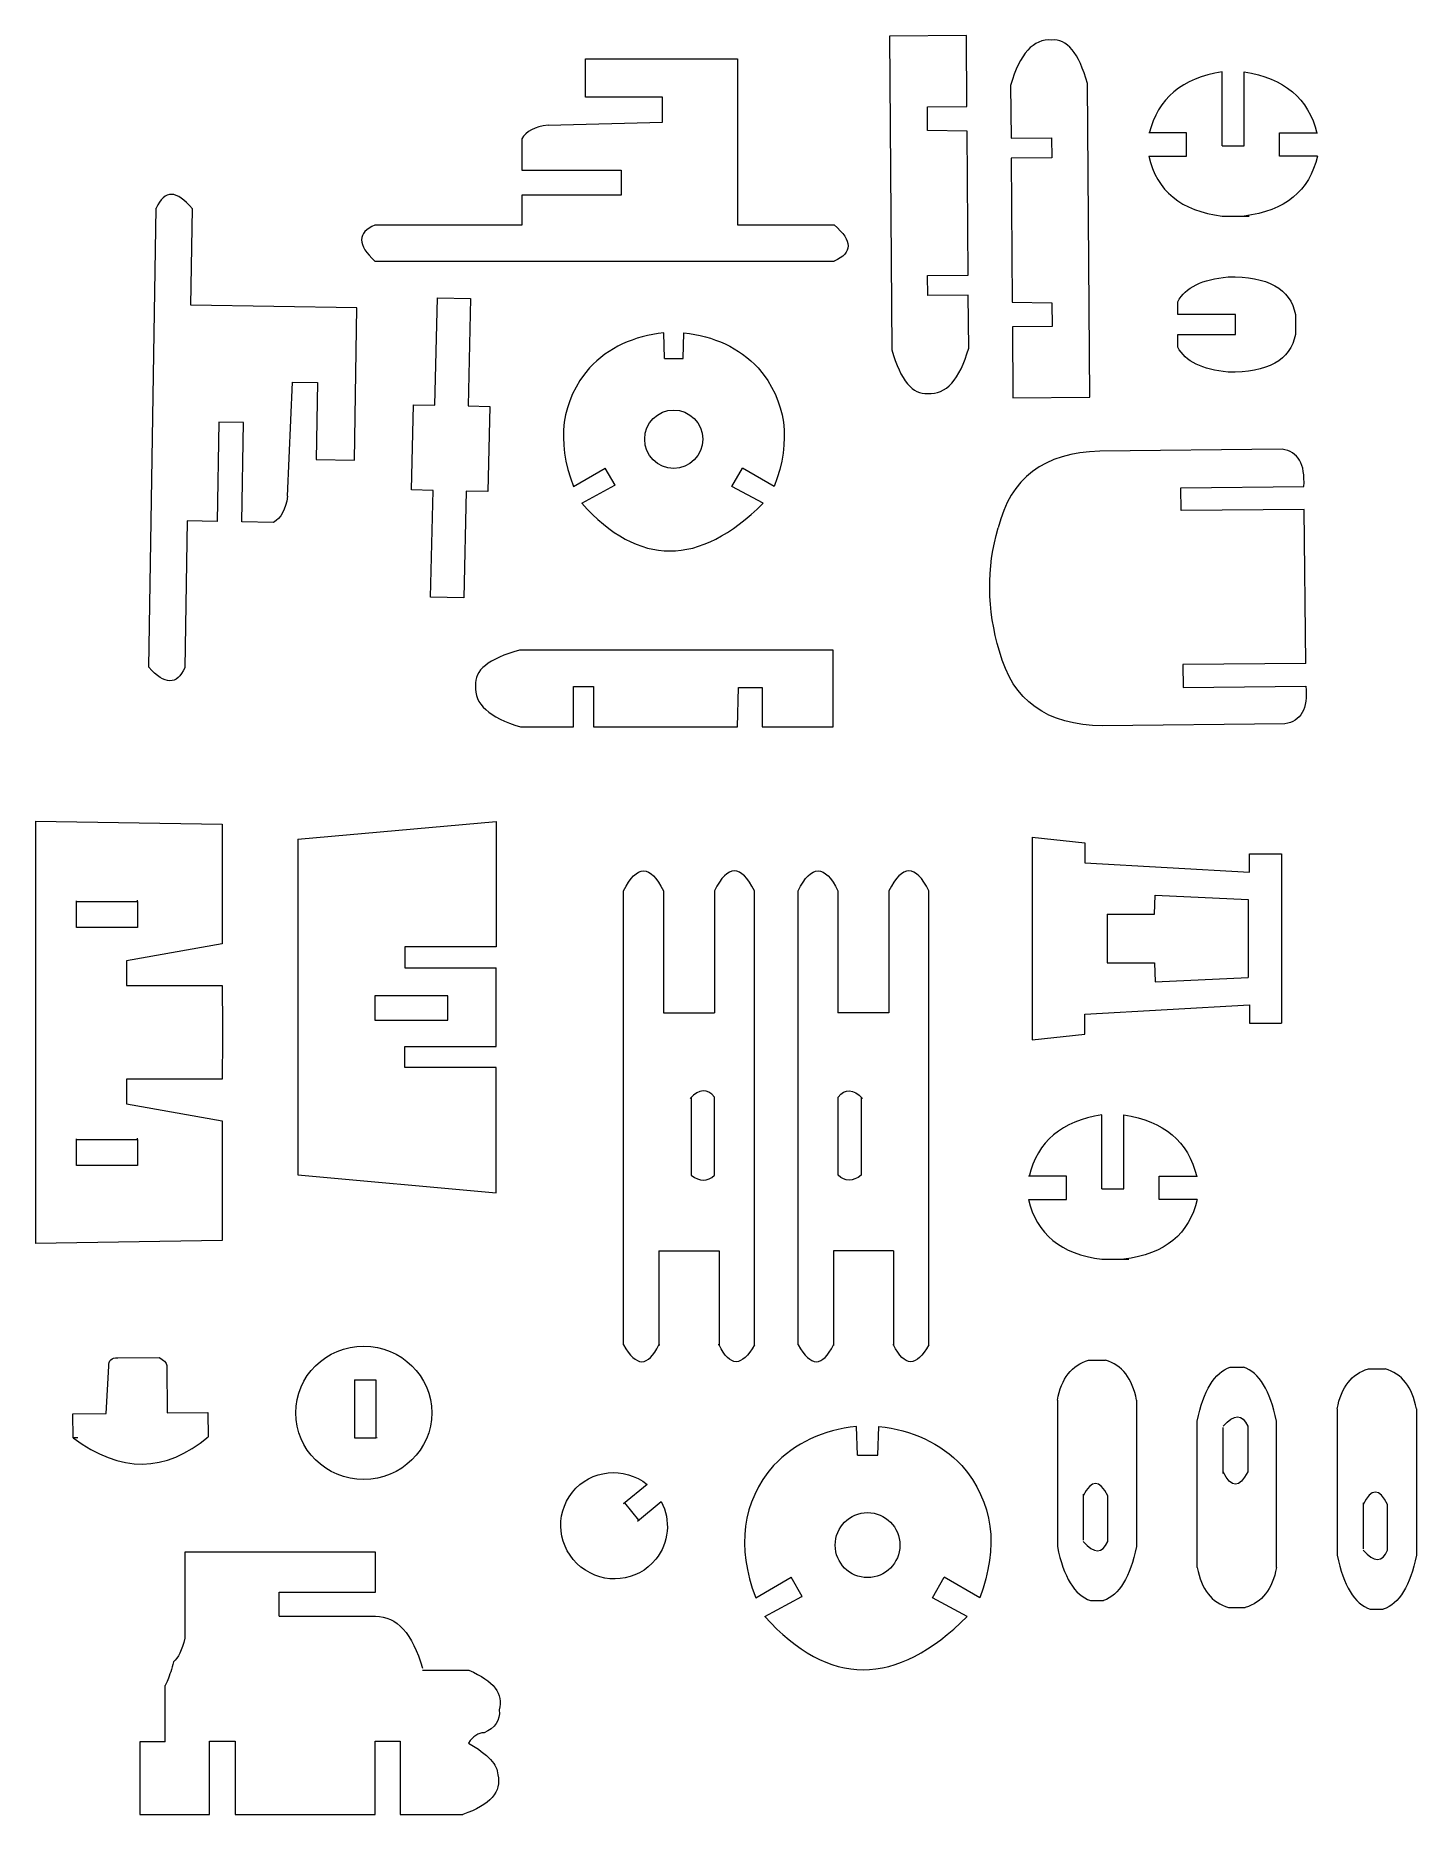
# Model space of a CAD drawing. Header units: centimetres. Extents: x -96 to 97, y -125 to 124.
import ezdxf

# ---------------------------------------------------------------- set-up
doc = ezdxf.new("R2010")
doc.units = ezdxf.units.CM
doc.header["$MEASUREMENT"] = 0
doc.layers.add('Capa 1', color=7, linetype='Continuous')

msp = doc.modelspace()

# ---------------------------------------------------------------- linework, layer by layer
at = {"layer": 'Capa 1', "lineweight": 20}
for centre, major_axis, ratio in [((-7.26, 67.08), (0, 4.08), 0.99397), ((-50.6, -69.1), (9.51, 0), 0.98062), ((19.84, -87.6), (0, 4.55), 0.993974)]:
    msp.add_ellipse(centre, major_axis=major_axis, ratio=ratio, dxfattribs=at)
for points, knots in [([(33.99, 79.83), (32.72, 75.4), (30.81, 73.29), (28.26, 73.49), (28.26, 73.49), (26.14, 73.26), (24.46, 75.29), (23.24, 79.59), (23.24, 79.59), (23.24, 79.59), (22.91, 123.46), (22.91, 123.46), (22.91, 123.46), (22.91, 123.46), (33.66, 123.53), (33.66, 123.53), (33.66, 123.53), (33.66, 123.53), (33.74, 113.6), (33.74, 113.6), (33.74, 113.6), (33.74, 113.6), (28.21, 113.56), (28.21, 113.56), (28.21, 113.56), (28.21, 113.56), (28.24, 110.27), (28.24, 110.27), (28.24, 110.27), (28.24, 110.27), (28.24, 110.27), (28.24, 110.27), (28.24, 110.27), (28.24, 110.27), (28.24, 110.27), (28.24, 110.27), (28.24, 110.27), (28.24, 110.27), (33.76, 110.15), (33.76, 110.15), (33.76, 110.15), (33.76, 110.15), (33.91, 90.03), (33.91, 90.03), (33.91, 90.03), (33.91, 90.03), (28.23, 89.99), (28.23, 89.99), (28.23, 89.99), (28.23, 89.99), (28.26, 87.16), (28.26, 87.16), (28.26, 87.16), (28.26, 87.16), (33.93, 87.21), (33.93, 87.21), (33.93, 87.21), (33.93, 87.21), (33.99, 79.83), (33.99, 79.83)], [0, 0, 0, 0, 0.0625, 0.0625, 0.0625, 0.0625, 0.125, 0.125, 0.125, 0.125, 0.1875, 0.1875, 0.1875, 0.1875, 0.25, 0.25, 0.25, 0.25, 0.3125, 0.3125, 0.3125, 0.3125, 0.375, 0.375, 0.375, 0.375, 0.4375, 0.4375, 0.4375, 0.4375, 0.5, 0.5, 0.5, 0.5, 0.5625, 0.5625, 0.5625, 0.5625, 0.625, 0.625, 0.625, 0.625, 0.6875, 0.6875, 0.6875, 0.6875, 0.75, 0.75, 0.75, 0.75, 0.8125, 0.8125, 0.8125, 0.8125, 0.875, 0.875, 0.875, 0.875, 1, 1, 1, 1]), ([(39.85, 116.57), (41.12, 121), (43.03, 123.11), (45.58, 122.91), (45.58, 122.91), (47.7, 123.14), (49.38, 121.11), (50.6, 116.81), (50.6, 116.81), (50.6, 116.81), (50.93, 72.95), (50.93, 72.95), (50.93, 72.95), (50.93, 72.95), (40.17, 72.87), (40.17, 72.87), (40.17, 72.87), (40.17, 72.87), (40.1, 82.8), (40.1, 82.8), (40.1, 82.8), (40.1, 82.8), (45.63, 82.84), (45.63, 82.84), (45.63, 82.84), (45.63, 82.84), (45.6, 86.14), (45.6, 86.14), (45.6, 86.14), (45.6, 86.14), (45.6, 86.14), (45.6, 86.14), (45.6, 86.14), (45.6, 86.14), (45.6, 86.14), (45.6, 86.14), (45.6, 86.14), (45.6, 86.14), (40.08, 86.25), (40.08, 86.25), (40.08, 86.25), (40.08, 86.25), (39.93, 106.37), (39.93, 106.37), (39.93, 106.37), (39.93, 106.37), (45.6, 106.42), (45.6, 106.42), (45.6, 106.42), (45.6, 106.42), (45.58, 109.24), (45.58, 109.24), (45.58, 109.24), (45.58, 109.24), (39.91, 109.2), (39.91, 109.2), (39.91, 109.2), (39.91, 109.2), (39.85, 116.57), (39.85, 116.57)], [0, 0, 0, 0, 0.0625, 0.0625, 0.0625, 0.0625, 0.125, 0.125, 0.125, 0.125, 0.1875, 0.1875, 0.1875, 0.1875, 0.25, 0.25, 0.25, 0.25, 0.3125, 0.3125, 0.3125, 0.3125, 0.375, 0.375, 0.375, 0.375, 0.4375, 0.4375, 0.4375, 0.4375, 0.5, 0.5, 0.5, 0.5, 0.5625, 0.5625, 0.5625, 0.5625, 0.625, 0.625, 0.625, 0.625, 0.6875, 0.6875, 0.6875, 0.6875, 0.75, 0.75, 0.75, 0.75, 0.8125, 0.8125, 0.8125, 0.8125, 0.875, 0.875, 0.875, 0.875, 1, 1, 1, 1]), ([(-24.82, 111.02), (-24.82, 111.02), (-8.84, 111.43), (-8.84, 111.43), (-8.84, 111.43), (-8.84, 111.43), (-8.84, 114.93), (-8.84, 114.93), (-8.84, 114.93), (-8.84, 114.93), (-19.6, 114.93), (-19.6, 114.93), (-19.6, 114.93), (-19.6, 114.93), (-19.6, 120.27), (-19.6, 120.27), (-19.6, 120.27), (-19.6, 120.27), (1.68, 120.27), (1.68, 120.27), (1.68, 120.27), (1.68, 120.27), (1.68, 97.05), (1.68, 97.05), (1.68, 97.05), (1.68, 97.05), (15.17, 97.05), (15.17, 97.05)], [0, 0, 0, 0, 0.125, 0.125, 0.125, 0.125, 0.25, 0.25, 0.25, 0.25, 0.375, 0.375, 0.375, 0.375, 0.5, 0.5, 0.5, 0.5, 0.625, 0.625, 0.625, 0.625, 0.75, 0.75, 0.75, 0.75, 1, 1, 1, 1]), ([(-24.82, 111.02), (-26.68, 110.78), (-27.91, 110.14), (-28.5, 109.1), (-28.5, 109.1), (-28.5, 109.1), (-28.5, 104.7), (-28.5, 104.7)], [0, 0, 0, 0, 0.333333, 0.333333, 0.333333, 0.333333, 1, 1, 1, 1]), ([(59.17, 106.67), (59.17, 106.67), (64.45, 106.67), (64.45, 106.67), (64.45, 106.67), (64.45, 106.67), (64.45, 109.92), (64.45, 109.92), (64.45, 109.92), (64.45, 109.92), (59.17, 109.92), (59.17, 109.92)], [0, 0, 0, 0, 0.25, 0.25, 0.25, 0.25, 0.5, 0.5, 0.5, 0.5, 1, 1, 1, 1]), ([(82.73, 106.67), (82.73, 106.67), (77.45, 106.67), (77.45, 106.67), (77.45, 106.67), (77.45, 106.67), (77.45, 109.92), (77.45, 109.92), (77.45, 109.92), (77.45, 109.92), (82.73, 109.92), (82.73, 109.92)], [0, 0, 0, 0, 0.25, 0.25, 0.25, 0.25, 0.5, 0.5, 0.5, 0.5, 1, 1, 1, 1]), ([(-28.5, 104.7), (-28.5, 104.7), (-14.62, 104.7), (-14.62, 104.7), (-14.62, 104.7), (-14.62, 104.7), (-14.62, 101.23), (-14.62, 101.23), (-14.62, 101.23), (-14.62, 101.23), (-28.5, 101.23), (-28.5, 101.23), (-28.5, 101.23), (-28.5, 101.23), (-28.5, 97.03), (-28.5, 97.03), (-28.5, 97.03), (-28.5, 97.03), (-49.04, 97.03), (-49.04, 97.03)], [0, 0, 0, 0, 0.166667, 0.166667, 0.166667, 0.166667, 0.333333, 0.333333, 0.333333, 0.333333, 0.5, 0.5, 0.5, 0.5, 0.666667, 0.666667, 0.666667, 0.666667, 1, 1, 1, 1]), ([(-61.24, 59.09), (-61.24, 59.09), (-60.57, 75.07), (-60.57, 75.07), (-60.57, 75.07), (-60.57, 75.07), (-57.07, 75.01), (-57.07, 75.01), (-57.07, 75.01), (-57.07, 75.01), (-57.25, 64.25), (-57.25, 64.25), (-57.25, 64.25), (-57.25, 64.25), (-51.91, 64.16), (-51.91, 64.16), (-51.91, 64.16), (-51.91, 64.16), (-51.57, 85.45), (-51.57, 85.45), (-51.57, 85.45), (-51.57, 85.45), (-74.78, 85.82), (-74.78, 85.82), (-74.78, 85.82), (-74.78, 85.82), (-74.56, 99.31), (-74.56, 99.31)], [0, 0, 0, 0, 0.125, 0.125, 0.125, 0.125, 0.25, 0.25, 0.25, 0.25, 0.375, 0.375, 0.375, 0.375, 0.5, 0.5, 0.5, 0.5, 0.625, 0.625, 0.625, 0.625, 0.75, 0.75, 0.75, 0.75, 1, 1, 1, 1]), ([(71.3, 84.54), (71.3, 84.54), (63.21, 84.54), (63.21, 84.54), (63.21, 84.54), (63.21, 84.54), (63.21, 86.31), (63.21, 86.31), (63.21, 86.31), (64.29, 88.31), (66.63, 89.46), (70.24, 89.78), (70.24, 89.78), (75.8, 89.88), (78.95, 88.14), (79.66, 84.54)], [0, 0, 0, 0, 0.2, 0.2, 0.2, 0.2, 0.4, 0.4, 0.4, 0.4, 0.6, 0.6, 0.6, 0.6, 1, 1, 1, 1]), ([(-36.6, 44.88), (-36.6, 44.88), (-41.24, 44.98), (-41.24, 44.98), (-41.24, 44.98), (-41.24, 44.98), (-40.9, 59.92), (-40.9, 59.92), (-40.9, 59.92), (-40.9, 59.92), (-43.93, 59.99), (-43.93, 59.99), (-43.93, 59.99), (-43.93, 59.99), (-43.66, 71.9), (-43.66, 71.9), (-43.66, 71.9), (-43.66, 71.9), (-40.64, 71.83), (-40.64, 71.83), (-40.64, 71.83), (-40.64, 71.83), (-40.3, 86.86), (-40.3, 86.86), (-40.3, 86.86), (-40.3, 86.86), (-35.66, 86.76), (-35.66, 86.76)], [0, 0, 0, 0, 0.125, 0.125, 0.125, 0.125, 0.25, 0.25, 0.25, 0.25, 0.375, 0.375, 0.375, 0.375, 0.5, 0.5, 0.5, 0.5, 0.625, 0.625, 0.625, 0.625, 0.75, 0.75, 0.75, 0.75, 1, 1, 1, 1]), ([(-35.66, 86.76), (-35.66, 86.76), (-36, 71.73), (-36, 71.73), (-36, 71.73), (-36, 71.73), (-32.98, 71.66), (-32.98, 71.66), (-32.98, 71.66), (-32.98, 71.66), (-33.24, 59.75), (-33.24, 59.75), (-33.24, 59.75), (-33.24, 59.75), (-36.26, 59.82), (-36.26, 59.82), (-36.26, 59.82), (-36.26, 59.82), (-36.6, 44.88), (-36.6, 44.88)], [0, 0, 0, 0, 0.166667, 0.166667, 0.166667, 0.166667, 0.333333, 0.333333, 0.333333, 0.333333, 0.5, 0.5, 0.5, 0.5, 0.666667, 0.666667, 0.666667, 0.666667, 1, 1, 1, 1]), ([(79.66, 84.54), (79.66, 84.54), (79.66, 81.72), (79.66, 81.72), (79.66, 81.72), (78.95, 78.12), (75.8, 76.37), (70.24, 76.47), (70.24, 76.47), (66.63, 76.79), (64.29, 77.95), (63.21, 79.94), (63.21, 79.94), (63.21, 79.94), (63.21, 81.72), (63.21, 81.72), (63.21, 81.72), (63.21, 81.72), (71.3, 81.72), (71.3, 81.72), (71.3, 81.72), (71.3, 81.72), (71.3, 84.54), (71.3, 84.54)], [0, 0, 0, 0, 0.142857, 0.142857, 0.142857, 0.142857, 0.285714, 0.285714, 0.285714, 0.285714, 0.428571, 0.428571, 0.428571, 0.428571, 0.571429, 0.571429, 0.571429, 0.571429, 0.714286, 0.714286, 0.714286, 0.714286, 1, 1, 1, 1]), ([(-8.54, 78.35), (-8.54, 78.35), (-8.64, 81.96), (-8.64, 81.96), (-8.64, 81.96), (-12.87, 81.51), (-16.33, 79.88), (-19.04, 77.06), (-19.04, 77.06), (-22.98, 72.44), (-23.73, 66.92), (-21.28, 60.48), (-21.28, 60.48), (-21.28, 60.48), (-16.85, 63.04), (-16.85, 63.04)], [0, 0, 0, 0, 0.2, 0.2, 0.2, 0.2, 0.4, 0.4, 0.4, 0.4, 0.6, 0.6, 0.6, 0.6, 1, 1, 1, 1]), ([(-8.54, 78.35), (-8.54, 78.35), (-5.95, 78.35), (-5.95, 78.35), (-5.95, 78.35), (-5.95, 78.35), (-5.84, 81.96), (-5.84, 81.96), (-5.84, 81.96), (-1.62, 81.51), (1.85, 79.88), (4.55, 77.06), (4.55, 77.06), (8.5, 72.44), (9.25, 66.92), (6.8, 60.48), (6.8, 60.48), (6.8, 60.48), (2.36, 63.04), (2.36, 63.04)], [0, 0, 0, 0, 0.166667, 0.166667, 0.166667, 0.166667, 0.333333, 0.333333, 0.333333, 0.333333, 0.5, 0.5, 0.5, 0.5, 0.666667, 0.666667, 0.666667, 0.666667, 1, 1, 1, 1]), ([(-67.62, 55.52), (-67.62, 55.52), (-67.39, 69.4), (-67.39, 69.4), (-67.39, 69.4), (-67.39, 69.4), (-70.86, 69.45), (-70.86, 69.45), (-70.86, 69.45), (-70.86, 69.45), (-71.08, 55.58), (-71.08, 55.58), (-71.08, 55.58), (-71.08, 55.58), (-75.29, 55.65), (-75.29, 55.65), (-75.29, 55.65), (-75.29, 55.65), (-75.62, 35.11), (-75.62, 35.11)], [0, 0, 0, 0, 0.166667, 0.166667, 0.166667, 0.166667, 0.333333, 0.333333, 0.333333, 0.333333, 0.5, 0.5, 0.5, 0.5, 0.666667, 0.666667, 0.666667, 0.666667, 1, 1, 1, 1]), ([(80.88, 57.27), (80.88, 57.27), (63.7, 57.09), (63.7, 57.09), (63.7, 57.09), (63.7, 57.09), (63.66, 60.29), (63.66, 60.29), (63.66, 60.29), (63.66, 60.29), (80.84, 60.47), (80.84, 60.47), (80.84, 60.47), (81.05, 63.63), (80.03, 65.36), (77.8, 65.67)], [0, 0, 0, 0, 0.2, 0.2, 0.2, 0.2, 0.4, 0.4, 0.4, 0.4, 0.6, 0.6, 0.6, 0.6, 1, 1, 1, 1]), ([(-20.11, 58.12), (-20.11, 58.12), (-15.51, 60.64), (-15.51, 60.64), (-15.51, 60.64), (-15.51, 60.64), (-15.46, 60.64), (-15.46, 60.64), (-15.46, 60.64), (-15.46, 60.64), (-16.85, 63.04), (-16.85, 63.04)], [0, 0, 0, 0, 0.25, 0.25, 0.25, 0.25, 0.5, 0.5, 0.5, 0.5, 1, 1, 1, 1]), ([(5.23, 58.12), (5.23, 58.12), (0.88, 60.48), (0.88, 60.48), (0.88, 60.48), (0.88, 60.48), (2.36, 63.04), (2.36, 63.04)], [0, 0, 0, 0, 0.333333, 0.333333, 0.333333, 0.333333, 1, 1, 1, 1]), ([(-61.24, 59.09), (-61.51, 57.24), (-62.17, 56.03), (-63.22, 55.45), (-63.22, 55.45), (-63.22, 55.45), (-67.62, 55.52), (-67.62, 55.52)], [0, 0, 0, 0, 0.333333, 0.333333, 0.333333, 0.333333, 1, 1, 1, 1]), ([(-28.66, 26.83), (-33.08, 28.14), (-35.18, 30.06), (-34.96, 32.61), (-34.96, 32.61), (-35.18, 34.73), (-33.13, 36.39), (-28.82, 37.59), (-28.82, 37.59), (-28.82, 37.59), (15.04, 37.59), (15.04, 37.59), (15.04, 37.59), (15.04, 37.59), (15.04, 26.83), (15.04, 26.83), (15.04, 26.83), (15.04, 26.83), (5.11, 26.83), (5.11, 26.83), (5.11, 26.83), (5.11, 26.83), (5.11, 32.36), (5.11, 32.36), (5.11, 32.36), (5.11, 32.36), (1.82, 32.36), (1.82, 32.36), (1.82, 32.36), (1.82, 32.36), (1.82, 32.36), (1.82, 32.36), (1.82, 32.36), (1.82, 32.36), (1.82, 32.36), (1.82, 32.36), (1.82, 32.36), (1.82, 32.36), (1.66, 26.83), (1.66, 26.83), (1.66, 26.83), (1.66, 26.83), (-18.46, 26.83), (-18.46, 26.83), (-18.46, 26.83), (-18.46, 26.83), (-18.46, 32.51), (-18.46, 32.51), (-18.46, 32.51), (-18.46, 32.51), (-21.29, 32.51), (-21.29, 32.51), (-21.29, 32.51), (-21.29, 32.51), (-21.29, 26.83), (-21.29, 26.83), (-21.29, 26.83), (-21.29, 26.83), (-28.66, 26.83), (-28.66, 26.83)], [0, 0, 0, 0, 0.0625, 0.0625, 0.0625, 0.0625, 0.125, 0.125, 0.125, 0.125, 0.1875, 0.1875, 0.1875, 0.1875, 0.25, 0.25, 0.25, 0.25, 0.3125, 0.3125, 0.3125, 0.3125, 0.375, 0.375, 0.375, 0.375, 0.4375, 0.4375, 0.4375, 0.4375, 0.5, 0.5, 0.5, 0.5, 0.5625, 0.5625, 0.5625, 0.5625, 0.625, 0.625, 0.625, 0.625, 0.6875, 0.6875, 0.6875, 0.6875, 0.75, 0.75, 0.75, 0.75, 0.8125, 0.8125, 0.8125, 0.8125, 0.875, 0.875, 0.875, 0.875, 1, 1, 1, 1]), ([(81.1, 35.73), (81.1, 35.73), (63.92, 35.55), (63.92, 35.55), (63.92, 35.55), (63.92, 35.55), (63.96, 32.35), (63.96, 32.35), (63.96, 32.35), (63.96, 32.35), (81.14, 32.53), (81.14, 32.53), (81.14, 32.53), (81.4, 29.38), (80.43, 27.63), (78.2, 27.27)], [0, 0, 0, 0, 0.2, 0.2, 0.2, 0.2, 0.4, 0.4, 0.4, 0.4, 0.6, 0.6, 0.6, 0.6, 1, 1, 1, 1]), ([(-96.48, 13.66), (-96.48, 13.66), (-70.38, 13.24), (-70.38, 13.24), (-70.38, 13.24), (-70.38, 13.24), (-70.38, -3.52), (-70.38, -3.52), (-70.38, -3.52), (-70.38, -3.52), (-83.78, -5.87), (-83.78, -5.87), (-83.78, -5.87), (-83.78, -5.87), (-83.78, -9.33), (-83.78, -9.33), (-83.78, -9.33), (-83.78, -9.33), (-70.39, -9.33), (-70.39, -9.33)], [0, 0, 0, 0, 0.166667, 0.166667, 0.166667, 0.166667, 0.333333, 0.333333, 0.333333, 0.333333, 0.5, 0.5, 0.5, 0.5, 0.666667, 0.666667, 0.666667, 0.666667, 1, 1, 1, 1]), ([(-59.8, 11.12), (-59.8, 11.12), (-32.06, 13.61), (-32.06, 13.61), (-32.06, 13.61), (-32.06, 13.61), (-32.06, -3.91), (-32.06, -3.91), (-32.06, -3.91), (-32.06, -3.91), (-44.86, -3.91), (-44.86, -3.91), (-44.86, -3.91), (-44.86, -3.91), (-44.86, -6.85), (-44.86, -6.85), (-44.86, -6.85), (-44.86, -6.85), (-32.06, -6.85), (-32.06, -6.85)], [0, 0, 0, 0, 0.166667, 0.166667, 0.166667, 0.166667, 0.333333, 0.333333, 0.333333, 0.333333, 0.5, 0.5, 0.5, 0.5, 0.666667, 0.666667, 0.666667, 0.666667, 1, 1, 1, 1]), ([(-59.8, 11.12), (-59.8, 11.12), (-59.8, -35.82), (-59.8, -35.82), (-59.8, -35.82), (-59.8, -35.82), (-32.06, -38.31), (-32.06, -38.31), (-32.06, -38.31), (-32.06, -38.31), (-32.06, -20.79), (-32.06, -20.79), (-32.06, -20.79), (-32.06, -20.79), (-44.86, -20.79), (-44.86, -20.79), (-44.86, -20.79), (-44.86, -20.79), (-44.86, -17.85), (-44.86, -17.85), (-44.86, -17.85), (-44.86, -17.85), (-32.06, -17.85), (-32.06, -17.85), (-32.06, -17.85), (-32.06, -17.85), (-32.06, -6.85), (-32.06, -6.85)], [0, 0, 0, 0, 0.125, 0.125, 0.125, 0.125, 0.25, 0.25, 0.25, 0.25, 0.375, 0.375, 0.375, 0.375, 0.5, 0.5, 0.5, 0.5, 0.625, 0.625, 0.625, 0.625, 0.75, 0.75, 0.75, 0.75, 1, 1, 1, 1]), ([(42.84, 11.41), (42.84, 11.41), (50.21, 10.61), (50.21, 10.61), (50.21, 10.61), (50.21, 10.61), (50.21, 7.85), (50.21, 7.85), (50.21, 7.85), (50.21, 7.85), (73.26, 6.52), (73.26, 6.52), (73.26, 6.52), (73.26, 6.52), (73.26, 9.1), (73.26, 9.1), (73.26, 9.1), (73.26, 9.1), (77.71, 9.1), (77.71, 9.1)], [0, 0, 0, 0, 0.166667, 0.166667, 0.166667, 0.166667, 0.333333, 0.333333, 0.333333, 0.333333, 0.5, 0.5, 0.5, 0.5, 0.666667, 0.666667, 0.666667, 0.666667, 1, 1, 1, 1]), ([(-14.26, 3.92), (-12.41, 7.63), (-10.55, 7.63), (-8.69, 3.92), (-8.69, 3.92), (-8.69, 3.92), (-8.69, -13.15), (-8.69, -13.15)], [0, 0, 0, 0, 0.333333, 0.333333, 0.333333, 0.333333, 1, 1, 1, 1]), ([(4.02, 3.92), (2.16, 7.63), (0.3, 7.63), (-1.56, 3.92), (-1.56, 3.92), (-1.56, 3.92), (-1.56, -13.15), (-1.56, -13.15)], [0, 0, 0, 0, 0.333333, 0.333333, 0.333333, 0.333333, 1, 1, 1, 1]), ([(10.14, 3.92), (12, 7.63), (13.86, 7.63), (15.71, 3.92), (15.71, 3.92), (15.71, 3.92), (15.71, -13.15), (15.71, -13.15)], [0, 0, 0, 0, 0.333333, 0.333333, 0.333333, 0.333333, 1, 1, 1, 1]), ([(28.42, 3.92), (26.56, 7.63), (24.7, 7.63), (22.84, 3.92), (22.84, 3.92), (22.84, 3.92), (22.84, -13.15), (22.84, -13.15)], [0, 0, 0, 0, 0.333333, 0.333333, 0.333333, 0.333333, 1, 1, 1, 1]), ([(-90.77, 2.4), (-90.77, 2.4), (-82.23, 2.4), (-82.23, 2.4), (-82.23, 2.4), (-82.23, 2.4), (-82.23, 2.62), (-82.23, 2.62)], [0, 0, 0, 0, 0.333333, 0.333333, 0.333333, 0.333333, 1, 1, 1, 1]), ([(-82.23, 2.4), (-82.23, 2.4), (-82.23, -1.01), (-82.23, -1.01), (-82.23, -1.01), (-82.23, -1.01), (-82.23, -1.23), (-82.23, -1.23), (-82.23, -1.23), (-82.23, -1.23), (-90.77, -1.23), (-90.77, -1.23), (-90.77, -1.23), (-90.77, -1.23), (-90.77, 2.51), (-90.77, 2.51)], [0, 0, 0, 0, 0.2, 0.2, 0.2, 0.2, 0.4, 0.4, 0.4, 0.4, 0.6, 0.6, 0.6, 0.6, 1, 1, 1, 1]), ([(53.32, 0.63), (53.32, 0.63), (59.94, 0.63), (59.94, 0.63), (59.94, 0.63), (59.94, 0.63), (60.07, 3.29), (60.07, 3.29), (60.07, 3.29), (60.07, 3.29), (73.06, 2.72), (73.06, 2.72)], [0, 0, 0, 0, 0.25, 0.25, 0.25, 0.25, 0.5, 0.5, 0.5, 0.5, 1, 1, 1, 1]), ([(53.32, -6.14), (53.32, -6.14), (59.94, -6.14), (59.94, -6.14), (59.94, -6.14), (59.94, -6.14), (60.07, -8.8), (60.07, -8.8), (60.07, -8.8), (60.07, -8.8), (73.06, -8.23), (73.06, -8.23)], [0, 0, 0, 0, 0.25, 0.25, 0.25, 0.25, 0.5, 0.5, 0.5, 0.5, 1, 1, 1, 1]), ([(-70.39, -9.33), (-70.35, -13.67), (-70.34, -18.1), (-70.39, -22.44), (-70.39, -22.44), (-70.39, -22.44), (-83.78, -22.44), (-83.78, -22.44), (-83.78, -22.44), (-83.78, -22.44), (-83.78, -25.9), (-83.78, -25.9), (-83.78, -25.9), (-83.78, -25.9), (-70.38, -28.25), (-70.38, -28.25), (-70.38, -28.25), (-70.38, -28.25), (-70.38, -45.01), (-70.38, -45.01), (-70.38, -45.01), (-70.38, -45.01), (-96.48, -45.43), (-96.48, -45.43)], [0, 0, 0, 0, 0.142857, 0.142857, 0.142857, 0.142857, 0.285714, 0.285714, 0.285714, 0.285714, 0.428571, 0.428571, 0.428571, 0.428571, 0.571429, 0.571429, 0.571429, 0.571429, 0.714286, 0.714286, 0.714286, 0.714286, 1, 1, 1, 1]), ([(-38.84, -10.76), (-38.84, -10.76), (-49.03, -10.76), (-49.03, -10.76), (-49.03, -10.76), (-49.03, -10.76), (-49.03, -10.76), (-49.03, -10.76)], [0, 0, 0, 0, 0.333333, 0.333333, 0.333333, 0.333333, 1, 1, 1, 1]), ([(-49.03, -10.76), (-49.03, -10.76), (-49.03, -14.19), (-49.03, -14.19), (-49.03, -14.19), (-49.03, -14.19), (-49.03, -14.19), (-49.03, -14.19), (-49.03, -14.19), (-49.03, -14.19), (-38.84, -14.19), (-38.84, -14.19), (-38.84, -14.19), (-38.84, -14.19), (-38.84, -10.76), (-38.84, -10.76)], [0, 0, 0, 0, 0.2, 0.2, 0.2, 0.2, 0.4, 0.4, 0.4, 0.4, 0.6, 0.6, 0.6, 0.6, 1, 1, 1, 1]), ([(42.84, -16.92), (42.84, -16.92), (50.21, -16.12), (50.21, -16.12), (50.21, -16.12), (50.21, -16.12), (50.21, -13.36), (50.21, -13.36), (50.21, -13.36), (50.21, -13.36), (73.26, -12.03), (73.26, -12.03), (73.26, -12.03), (73.26, -12.03), (73.26, -14.61), (73.26, -14.61), (73.26, -14.61), (73.26, -14.61), (77.71, -14.61), (77.71, -14.61)], [0, 0, 0, 0, 0.166667, 0.166667, 0.166667, 0.166667, 0.333333, 0.333333, 0.333333, 0.333333, 0.5, 0.5, 0.5, 0.5, 0.666667, 0.666667, 0.666667, 0.666667, 1, 1, 1, 1]), ([(-4.8, -35.84), (-3.62, -36.82), (-2.55, -36.82), (-1.57, -35.84), (-1.57, -35.84), (-1.57, -35.84), (-1.57, -24.96), (-1.57, -24.96), (-1.57, -24.96), (-2.55, -23.7), (-3.69, -23.76), (-4.98, -25.14)], [0, 0, 0, 0, 0.25, 0.25, 0.25, 0.25, 0.5, 0.5, 0.5, 0.5, 1, 1, 1, 1]), ([(18.95, -35.84), (17.77, -36.82), (16.7, -36.82), (15.72, -35.84), (15.72, -35.84), (15.72, -35.84), (15.72, -24.96), (15.72, -24.96), (15.72, -24.96), (16.7, -23.7), (17.84, -23.76), (19.13, -25.14)], [0, 0, 0, 0, 0.25, 0.25, 0.25, 0.25, 0.5, 0.5, 0.5, 0.5, 1, 1, 1, 1]), ([(-90.77, -30.88), (-90.77, -30.88), (-82.23, -30.88), (-82.23, -30.88), (-82.23, -30.88), (-82.23, -30.88), (-82.23, -30.66), (-82.23, -30.66)], [0, 0, 0, 0, 0.333333, 0.333333, 0.333333, 0.333333, 1, 1, 1, 1]), ([(-82.23, -30.88), (-82.23, -30.88), (-82.23, -34.29), (-82.23, -34.29), (-82.23, -34.29), (-82.23, -34.29), (-82.23, -34.51), (-82.23, -34.51), (-82.23, -34.51), (-82.23, -34.51), (-90.77, -34.51), (-90.77, -34.51), (-90.77, -34.51), (-90.77, -34.51), (-90.77, -30.77), (-90.77, -30.77)], [0, 0, 0, 0, 0.2, 0.2, 0.2, 0.2, 0.4, 0.4, 0.4, 0.4, 0.6, 0.6, 0.6, 0.6, 1, 1, 1, 1]), ([(42.36, -39.24), (42.36, -39.24), (47.64, -39.24), (47.64, -39.24), (47.64, -39.24), (47.64, -39.24), (47.64, -35.98), (47.64, -35.98), (47.64, -35.98), (47.64, -35.98), (42.36, -35.98), (42.36, -35.98)], [0, 0, 0, 0, 0.25, 0.25, 0.25, 0.25, 0.5, 0.5, 0.5, 0.5, 1, 1, 1, 1]), ([(65.92, -39.24), (65.92, -39.24), (60.63, -39.24), (60.63, -39.24), (60.63, -39.24), (60.63, -39.24), (60.63, -35.98), (60.63, -35.98), (60.63, -35.98), (60.63, -35.98), (65.92, -35.98), (65.92, -35.98)], [0, 0, 0, 0, 0.25, 0.25, 0.25, 0.25, 0.5, 0.5, 0.5, 0.5, 1, 1, 1, 1]), ([(-9.33, -46.46), (-9.33, -46.46), (-9.33, -59.58), (-9.33, -59.58), (-9.33, -59.58), (-9.33, -59.58), (-9.22, -59.58), (-9.22, -59.58)], [0, 0, 0, 0, 0.333333, 0.333333, 0.333333, 0.333333, 1, 1, 1, 1]), ([(-0.92, -46.46), (-0.92, -46.46), (-0.92, -59.58), (-0.92, -59.58), (-0.92, -59.58), (-0.92, -59.58), (-1.03, -59.58), (-1.03, -59.58)], [0, 0, 0, 0, 0.333333, 0.333333, 0.333333, 0.333333, 1, 1, 1, 1]), ([(15.07, -46.46), (15.07, -46.46), (15.07, -59.58), (15.07, -59.58), (15.07, -59.58), (15.07, -59.58), (15.18, -59.58), (15.18, -59.58)], [0, 0, 0, 0, 0.333333, 0.333333, 0.333333, 0.333333, 1, 1, 1, 1]), ([(23.48, -46.46), (23.48, -46.46), (23.48, -59.58), (23.48, -59.58), (23.48, -59.58), (23.48, -59.58), (23.38, -59.58), (23.38, -59.58)], [0, 0, 0, 0, 0.333333, 0.333333, 0.333333, 0.333333, 1, 1, 1, 1]), ([(-90.58, -72.61), (-90.58, -72.61), (-91.22, -72.61), (-91.22, -72.61), (-91.22, -72.61), (-91.22, -72.61), (-91.25, -69.22), (-91.25, -69.22), (-91.25, -69.22), (-91.25, -69.22), (-86.62, -69.17), (-86.62, -69.17), (-86.62, -69.17), (-86.62, -69.17), (-86.25, -62.56), (-86.25, -62.56), (-86.25, -62.56), (-86.28, -61.77), (-85.86, -61.39), (-85, -61.42)], [0, 0, 0, 0, 0.166667, 0.166667, 0.166667, 0.166667, 0.333333, 0.333333, 0.333333, 0.333333, 0.5, 0.5, 0.5, 0.5, 0.666667, 0.666667, 0.666667, 0.666667, 1, 1, 1, 1]), ([(-78.14, -62.48), (-78.14, -62.48), (-78.08, -69.1), (-78.08, -69.1), (-78.08, -69.1), (-78.08, -69.1), (-72.39, -69.05), (-72.39, -69.05), (-72.39, -69.05), (-72.39, -69.05), (-72.36, -72.45), (-72.36, -72.45)], [0, 0, 0, 0, 0.25, 0.25, 0.25, 0.25, 0.5, 0.5, 0.5, 0.5, 1, 1, 1, 1]), ([(-51.91, -64.46), (-51.91, -64.46), (-51.91, -72.59), (-51.91, -72.59), (-51.91, -72.59), (-51.91, -72.59), (-51.74, -72.55), (-51.74, -72.55)], [0, 0, 0, 0, 0.333333, 0.333333, 0.333333, 0.333333, 1, 1, 1, 1]), ([(-51.91, -64.46), (-51.91, -64.46), (-48.89, -64.46), (-48.89, -64.46), (-48.89, -64.46), (-48.89, -64.46), (-48.89, -72.59), (-48.89, -72.59), (-48.89, -72.59), (-48.89, -72.59), (-48.71, -72.55), (-48.71, -72.55)], [0, 0, 0, 0, 0.25, 0.25, 0.25, 0.25, 0.5, 0.5, 0.5, 0.5, 1, 1, 1, 1]), ([(69.56, -70.97), (71.1, -69.25), (72.24, -69.25), (72.99, -70.97), (72.99, -70.97), (72.99, -70.97), (72.99, -77.37), (72.99, -77.37), (72.99, -77.37), (71.85, -79.65), (70.71, -79.65), (69.56, -77.37)], [0, 0, 0, 0, 0.25, 0.25, 0.25, 0.25, 0.5, 0.5, 0.5, 0.5, 1, 1, 1, 1]), ([(18.42, -75.03), (18.42, -75.03), (18.3, -71), (18.3, -71), (18.3, -71), (13.58, -71.5), (9.72, -73.31), (6.7, -76.46), (6.7, -76.46), (2.3, -81.62), (1.47, -87.78), (4.2, -94.96), (4.2, -94.96), (4.2, -94.96), (9.15, -92.1), (9.15, -92.1)], [0, 0, 0, 0, 0.2, 0.2, 0.2, 0.2, 0.4, 0.4, 0.4, 0.4, 0.6, 0.6, 0.6, 0.6, 1, 1, 1, 1]), ([(18.42, -75.03), (18.42, -75.03), (21.3, -75.03), (21.3, -75.03), (21.3, -75.03), (21.3, -75.03), (21.42, -71), (21.42, -71), (21.42, -71), (26.13, -71.5), (30, -73.31), (33.02, -76.46), (33.02, -76.46), (37.42, -81.62), (38.25, -87.78), (35.52, -94.96), (35.52, -94.96), (35.52, -94.96), (30.57, -92.1), (30.57, -92.1)], [0, 0, 0, 0, 0.166667, 0.166667, 0.166667, 0.166667, 0.333333, 0.333333, 0.333333, 0.333333, 0.5, 0.5, 0.5, 0.5, 0.666667, 0.666667, 0.666667, 0.666667, 1, 1, 1, 1]), ([(-9, -81.51), (-7.63, -84.13), (-7.93, -87.3), (-9.76, -89.58), (-9.76, -89.58), (-12.32, -92.77), (-17.01, -93.25), (-20.23, -90.67), (-20.23, -90.67), (-23.45, -88.08), (-23.99, -83.4), (-21.43, -80.21), (-21.43, -80.21), (-18.87, -77.02), (-14.19, -76.54), (-10.96, -79.12)], [0, 0, 0, 0, 0.2, 0.2, 0.2, 0.2, 0.4, 0.4, 0.4, 0.4, 0.6, 0.6, 0.6, 0.6, 1, 1, 1, 1]), ([(-10.96, -79.12), (-10.96, -79.12), (-14.29, -81.84), (-14.29, -81.84), (-14.29, -81.84), (-14.29, -81.84), (-14.13, -81.7), (-14.13, -81.7)], [0, 0, 0, 0, 0.333333, 0.333333, 0.333333, 0.333333, 1, 1, 1, 1]), ([(50, -87.09), (51.54, -88.81), (52.68, -88.81), (53.43, -87.09), (53.43, -87.09), (53.43, -87.09), (53.43, -80.69), (53.43, -80.69), (53.43, -80.69), (52.29, -78.41), (51.14, -78.41), (50, -80.69)], [0, 0, 0, 0, 0.25, 0.25, 0.25, 0.25, 0.5, 0.5, 0.5, 0.5, 1, 1, 1, 1]), ([(-14.13, -81.7), (-14.13, -81.7), (-12.16, -84.09), (-12.16, -84.09), (-12.16, -84.09), (-12.16, -84.09), (-12.34, -84.24), (-12.34, -84.24), (-12.34, -84.24), (-12.34, -84.24), (-9, -81.51), (-9, -81.51)], [0, 0, 0, 0, 0.25, 0.25, 0.25, 0.25, 0.5, 0.5, 0.5, 0.5, 1, 1, 1, 1]), ([(89.13, -88.3), (90.66, -90.02), (91.81, -90.02), (92.55, -88.3), (92.55, -88.3), (92.55, -88.3), (92.55, -81.9), (92.55, -81.9), (92.55, -81.9), (91.41, -79.62), (90.27, -79.62), (89.13, -81.9)], [0, 0, 0, 0, 0.25, 0.25, 0.25, 0.25, 0.5, 0.5, 0.5, 0.5, 1, 1, 1, 1]), ([(-62.43, -97.56), (-62.43, -97.56), (-62.43, -94.16), (-62.43, -94.16), (-62.43, -94.16), (-62.43, -94.16), (-48.95, -94.16), (-48.95, -94.16), (-48.95, -94.16), (-48.95, -94.16), (-48.95, -88.57), (-48.95, -88.57), (-48.95, -88.57), (-48.95, -88.57), (-75.59, -88.57), (-75.59, -88.57), (-75.59, -88.57), (-75.59, -88.57), (-75.59, -100.63), (-75.59, -100.63)], [0, 0, 0, 0, 0.166667, 0.166667, 0.166667, 0.166667, 0.333333, 0.333333, 0.333333, 0.333333, 0.5, 0.5, 0.5, 0.5, 0.666667, 0.666667, 0.666667, 0.666667, 1, 1, 1, 1]), ([(5.5, -97.59), (5.5, -97.59), (10.64, -94.78), (10.64, -94.78), (10.64, -94.78), (10.64, -94.78), (10.7, -94.78), (10.7, -94.78), (10.7, -94.78), (10.7, -94.78), (9.15, -92.1), (9.15, -92.1)], [0, 0, 0, 0, 0.25, 0.25, 0.25, 0.25, 0.5, 0.5, 0.5, 0.5, 1, 1, 1, 1]), ([(33.77, -97.59), (33.77, -97.59), (28.92, -94.96), (28.92, -94.96), (28.92, -94.96), (28.92, -94.96), (30.57, -92.1), (30.57, -92.1)], [0, 0, 0, 0, 0.333333, 0.333333, 0.333333, 0.333333, 1, 1, 1, 1]), ([(-77.19, -103.94), (-77.32, -104.41), (-77.46, -104.88), (-77.59, -105.31), (-77.59, -105.31), (-77.73, -105.74), (-77.87, -106.13), (-78, -106.45), (-78, -106.45), (-78.12, -106.77), (-78.23, -107.01), (-78.34, -107.25)], [0, 0, 0, 0, 0.25, 0.25, 0.25, 0.25, 0.5, 0.5, 0.5, 0.5, 1, 1, 1, 1]), ([(-35.89, -105.11), (-32.42, -106.58), (-31.01, -108.43), (-31.65, -110.64), (-31.65, -110.64), (-31.49, -112.14), (-32.2, -113.2), (-33.78, -113.84), (-33.78, -113.84), (-34.58, -113.85), (-35.31, -114.33), (-35.96, -115.28)], [0, 0, 0, 0, 0.25, 0.25, 0.25, 0.25, 0.5, 0.5, 0.5, 0.5, 1, 1, 1, 1]), ([(-78.34, -115.13), (-78.34, -115.13), (-81.89, -115.13), (-81.89, -115.13), (-81.89, -115.13), (-81.89, -115.13), (-81.89, -125.27), (-81.89, -125.27), (-81.89, -125.27), (-81.89, -125.27), (-72.17, -125.27), (-72.17, -125.27), (-72.17, -125.27), (-72.17, -125.27), (-72.17, -115.04), (-72.17, -115.04), (-72.17, -115.04), (-72.17, -115.04), (-68.55, -115.04), (-68.55, -115.04), (-68.55, -115.04), (-68.55, -115.04), (-68.55, -115.25), (-68.55, -115.25)], [0, 0, 0, 0, 0.142857, 0.142857, 0.142857, 0.142857, 0.285714, 0.285714, 0.285714, 0.285714, 0.428571, 0.428571, 0.428571, 0.428571, 0.571429, 0.571429, 0.571429, 0.571429, 0.714286, 0.714286, 0.714286, 0.714286, 1, 1, 1, 1]), ([(-68.55, -115.04), (-68.55, -115.04), (-68.55, -125.27), (-68.55, -125.27), (-68.55, -125.27), (-68.55, -125.27), (-49.02, -125.27), (-49.02, -125.27), (-49.02, -125.27), (-49.02, -125.27), (-49.02, -115.04), (-49.02, -115.04), (-49.02, -115.04), (-49.02, -115.04), (-45.49, -115.04), (-45.49, -115.04), (-45.49, -115.04), (-45.49, -115.04), (-45.49, -125.27), (-45.49, -125.27), (-45.49, -125.27), (-45.49, -125.27), (-36.74, -125.27), (-36.74, -125.27)], [0, 0, 0, 0, 0.142857, 0.142857, 0.142857, 0.142857, 0.285714, 0.285714, 0.285714, 0.285714, 0.428571, 0.428571, 0.428571, 0.428571, 0.571429, 0.571429, 0.571429, 0.571429, 0.714286, 0.714286, 0.714286, 0.714286, 1, 1, 1, 1]), ([(-35.96, -115.28), (-33.22, -116.87), (-31.85, -118.35), (-31.86, -119.71), (-31.86, -119.71), (-31.27, -122.09), (-32.9, -123.95), (-36.74, -125.27)], [0, 0, 0, 0, 0.333333, 0.333333, 0.333333, 0.333333, 1, 1, 1, 1])]:
    msp.add_open_spline(points, degree=3, knots=knots, dxfattribs=at)
for points in [[(69.42, 118.46), (63.81, 117.63), (60.41, 114.76), (59.23, 109.87)], [(69.42, 108.11), (69.42, 108.11), (69.42, 118.46), (69.42, 118.46)], [(72.48, 108.11), (72.48, 108.11), (72.48, 118.46), (72.48, 118.46)], [(72.48, 118.46), (78.09, 117.63), (81.49, 114.76), (82.67, 109.87)], [(69.42, 108.11), (69.42, 108.11), (72.48, 108.11), (72.48, 108.11)], [(59.17, 106.67), (60.26, 101.81), (63.67, 99.01), (69.42, 98.29)], [(82.73, 106.67), (81.64, 101.81), (78.23, 99.01), (72.48, 98.29)], [(-74.56, 99.31), (-76.74, 101.97), (-78.43, 101.99), (-79.63, 99.39)], [(-80.66, 35.19), (-80.66, 35.19), (-79.63, 99.39), (-79.63, 99.39)], [(15.17, 97.05), (17.79, 94.83), (17.79, 93.14), (15.17, 91.98)], [(69.42, 98.29), (69.42, 98.29), (73.21, 98.29), (73.21, 98.29)], [(-49.04, 97.03), (-51.51, 95.97), (-51.51, 94.28), (-49.04, 91.98)], [(-49.04, 91.98), (-49.04, 91.98), (15.17, 91.98), (15.17, 91.98)], [(52.3, 65.4), (44.51, 65.19), (39.78, 61.62), (38.11, 54.68)], [(77.8, 65.67), (77.8, 65.67), (52.3, 65.4), (52.3, 65.4)], [(-20.11, 58.12), (-12.13, 49.22), (-3.69, 49.22), (5.23, 58.12)], [(81.1, 35.73), (81.1, 35.73), (80.88, 57.27), (80.88, 57.27)], [(38.29, 37.42), (36.52, 43.31), (36.46, 49.06), (38.11, 54.68)], [(52.7, 27), (44.91, 27.05), (40.11, 30.52), (38.29, 37.42)], [(-75.62, 35.11), (-76.72, 32.65), (-78.4, 32.68), (-80.66, 35.19)], [(78.2, 27.27), (78.2, 27.27), (52.7, 27), (52.7, 27)], [(-96.48, 13.66), (-96.48, 13.66), (-96.48, -45.43), (-96.48, -45.43)], [(42.84, 11.41), (42.84, 11.41), (42.84, -16.92), (42.84, -16.92)], [(77.71, 9.1), (77.71, 9.1), (77.71, -14.61), (77.71, -14.61)], [(-14.26, -59.58), (-14.26, -59.58), (-14.26, 3.92), (-14.26, 3.92)], [(4.02, -59.58), (4.02, -59.58), (4.02, 3.92), (4.02, 3.92)], [(10.14, -59.58), (10.14, -59.58), (10.14, 3.92), (10.14, 3.92)], [(28.42, -59.58), (28.42, -59.58), (28.42, 3.92), (28.42, 3.92)], [(73.06, 2.72), (73.06, 2.72), (73.06, -8.23), (73.06, -8.23)], [(53.32, 0.63), (53.32, 0.63), (53.32, -6.14), (53.32, -6.14)], [(-8.69, -13.15), (-8.69, -13.15), (-1.56, -13.15), (-1.56, -13.15)], [(22.84, -13.15), (22.84, -13.15), (15.71, -13.15), (15.71, -13.15)], [(-4.8, -24.96), (-4.8, -24.96), (-4.8, -35.84), (-4.8, -35.84)], [(18.95, -24.96), (18.95, -24.96), (18.95, -35.84), (18.95, -35.84)], [(52.61, -27.44), (47, -28.28), (43.6, -31.14), (42.42, -36.04)], [(52.61, -37.79), (52.61, -37.79), (52.61, -27.44), (52.61, -27.44)], [(55.67, -37.79), (55.67, -37.79), (55.67, -27.44), (55.67, -27.44)], [(55.67, -27.44), (61.28, -28.28), (64.68, -31.14), (65.86, -36.04)], [(42.36, -39.24), (43.45, -44.1), (46.86, -46.89), (52.61, -47.61)], [(52.61, -37.79), (52.61, -37.79), (55.67, -37.79), (55.67, -37.79)], [(65.92, -39.24), (64.83, -44.1), (61.42, -46.89), (55.67, -47.61)], [(-9.33, -46.46), (-9.33, -46.46), (-0.92, -46.46), (-0.92, -46.46)], [(23.48, -46.46), (23.48, -46.46), (15.07, -46.46), (15.07, -46.46)], [(52.61, -47.61), (52.61, -47.61), (56.39, -47.61), (56.39, -47.61)], [(-14.26, -59.58), (-12.51, -62.73), (-10.87, -62.73), (-9.33, -59.58)], [(4.02, -59.58), (2.26, -62.73), (0.62, -62.73), (-0.92, -59.58)], [(10.14, -59.58), (11.89, -62.73), (13.54, -62.73), (15.07, -59.58)], [(28.42, -59.58), (26.67, -62.73), (25.02, -62.73), (23.48, -59.58)], [(-85, -61.42), (-85, -61.42), (-79.22, -61.37), (-79.22, -61.37)], [(-79.22, -61.37), (-78.55, -61.7), (-78.19, -62.07), (-78.14, -62.48)], [(46.38, -67.35), (46.95, -64.28), (48.4, -62.41), (50.73, -61.75)], [(50.73, -61.75), (50.73, -61.75), (53.1, -61.75), (53.1, -61.75)], [(57.45, -67.35), (56.88, -64.28), (55.43, -62.41), (53.1, -61.75)], [(65.94, -70.25), (66.81, -66), (68.35, -63.48), (70.56, -62.69)], [(70.56, -62.69), (70.56, -62.69), (72.39, -62.69), (72.39, -62.69)], [(77.02, -70.25), (76.14, -66), (74.6, -63.48), (72.39, -62.69)], [(85.5, -68.56), (86.07, -65.49), (87.53, -63.62), (89.86, -62.96)], [(89.86, -62.96), (89.86, -62.96), (92.22, -62.96), (92.22, -62.96)], [(96.58, -68.56), (96.01, -65.49), (94.55, -63.62), (92.22, -62.96)], [(46.38, -67.35), (46.38, -67.35), (46.38, -87.81), (46.38, -87.81)], [(57.45, -67.35), (57.45, -67.35), (57.45, -87.81), (57.45, -87.81)], [(85.5, -68.56), (85.5, -68.56), (85.5, -89.02), (85.5, -89.02)], [(96.58, -68.56), (96.58, -68.56), (96.58, -89.02), (96.58, -89.02)], [(65.94, -90.71), (65.94, -90.71), (65.94, -70.25), (65.94, -70.25)], [(69.56, -77.57), (69.56, -77.57), (69.56, -71.17), (69.56, -71.17)], [(77.02, -90.71), (77.02, -90.71), (77.02, -70.25), (77.02, -70.25)], [(-91.22, -72.61), (-84.58, -77.53), (-78.3, -77.47), (-72.36, -72.45)], [(-51.91, -72.59), (-51.91, -72.59), (-48.89, -72.59), (-48.89, -72.59)], [(50, -80.49), (50, -80.49), (50, -86.89), (50, -86.89)], [(89.13, -81.7), (89.13, -81.7), (89.13, -88.1), (89.13, -88.1)], [(46.38, -87.81), (47.25, -92.06), (48.79, -94.58), (51, -95.37)], [(57.45, -87.81), (56.58, -92.06), (55.04, -94.58), (52.83, -95.37)], [(85.5, -89.02), (86.37, -93.27), (87.91, -95.79), (90.13, -96.58)], [(96.58, -89.02), (95.71, -93.27), (94.17, -95.79), (91.95, -96.58)], [(65.94, -90.71), (66.51, -93.78), (67.96, -95.65), (70.3, -96.31)], [(77.02, -90.71), (76.44, -93.78), (74.99, -95.65), (72.66, -96.31)], [(51, -95.37), (51, -95.37), (52.83, -95.37), (52.83, -95.37)], [(70.3, -96.31), (70.3, -96.31), (72.66, -96.31), (72.66, -96.31)], [(90.13, -96.58), (90.13, -96.58), (91.95, -96.58), (91.95, -96.58)], [(-62.43, -97.56), (-62.43, -97.56), (-48.95, -97.56), (-48.95, -97.56)], [(-48.95, -97.56), (-45.97, -97.54), (-43.79, -99.96), (-42.4, -104.8)], [(5.5, -97.59), (14.4, -107.52), (23.83, -107.52), (33.77, -97.59)], [(-75.59, -100.63), (-76, -102.28), (-76.53, -103.38), (-77.19, -103.94)], [(-42.4, -105.11), (-42.4, -105.11), (-35.89, -105.11), (-35.89, -105.11)], [(-78.34, -115.13), (-78.34, -115.13), (-78.34, -107.25), (-78.34, -107.25)]]:
    msp.add_open_spline(points, degree=3, dxfattribs=at)

doc.saveas('drawing.dxf')
